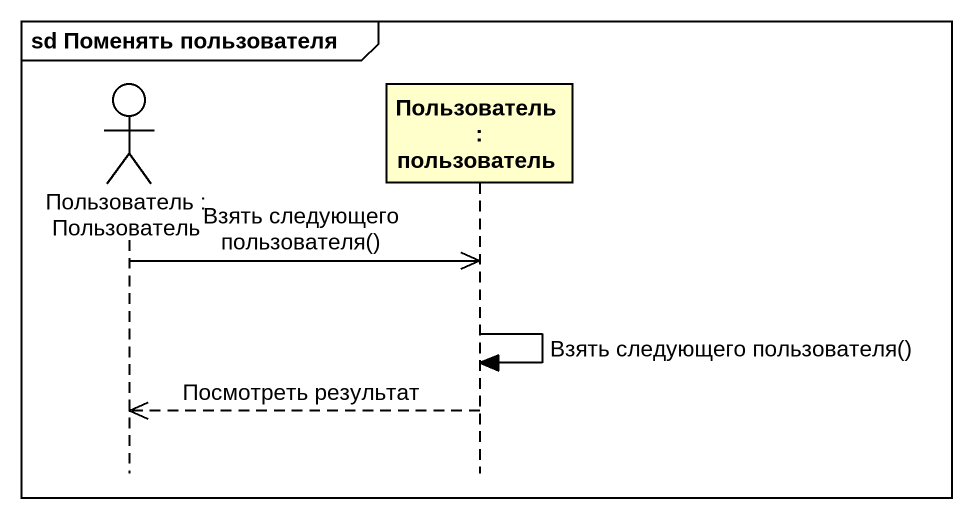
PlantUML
@startuml
mainframe sd Поменять пользователя
hide footbox
actor "Пользователь : Пользователь" as Пользователь
participant "Пользователь : пользователь" as Пользователь_2

Пользователь ->> Пользователь_2 : Взять следующего пользователя()
Пользователь_2 -> Пользователь_2 : Взять следующего пользователя()
Пользователь_2 -->> Пользователь : Посмотреть результат
@enduml
